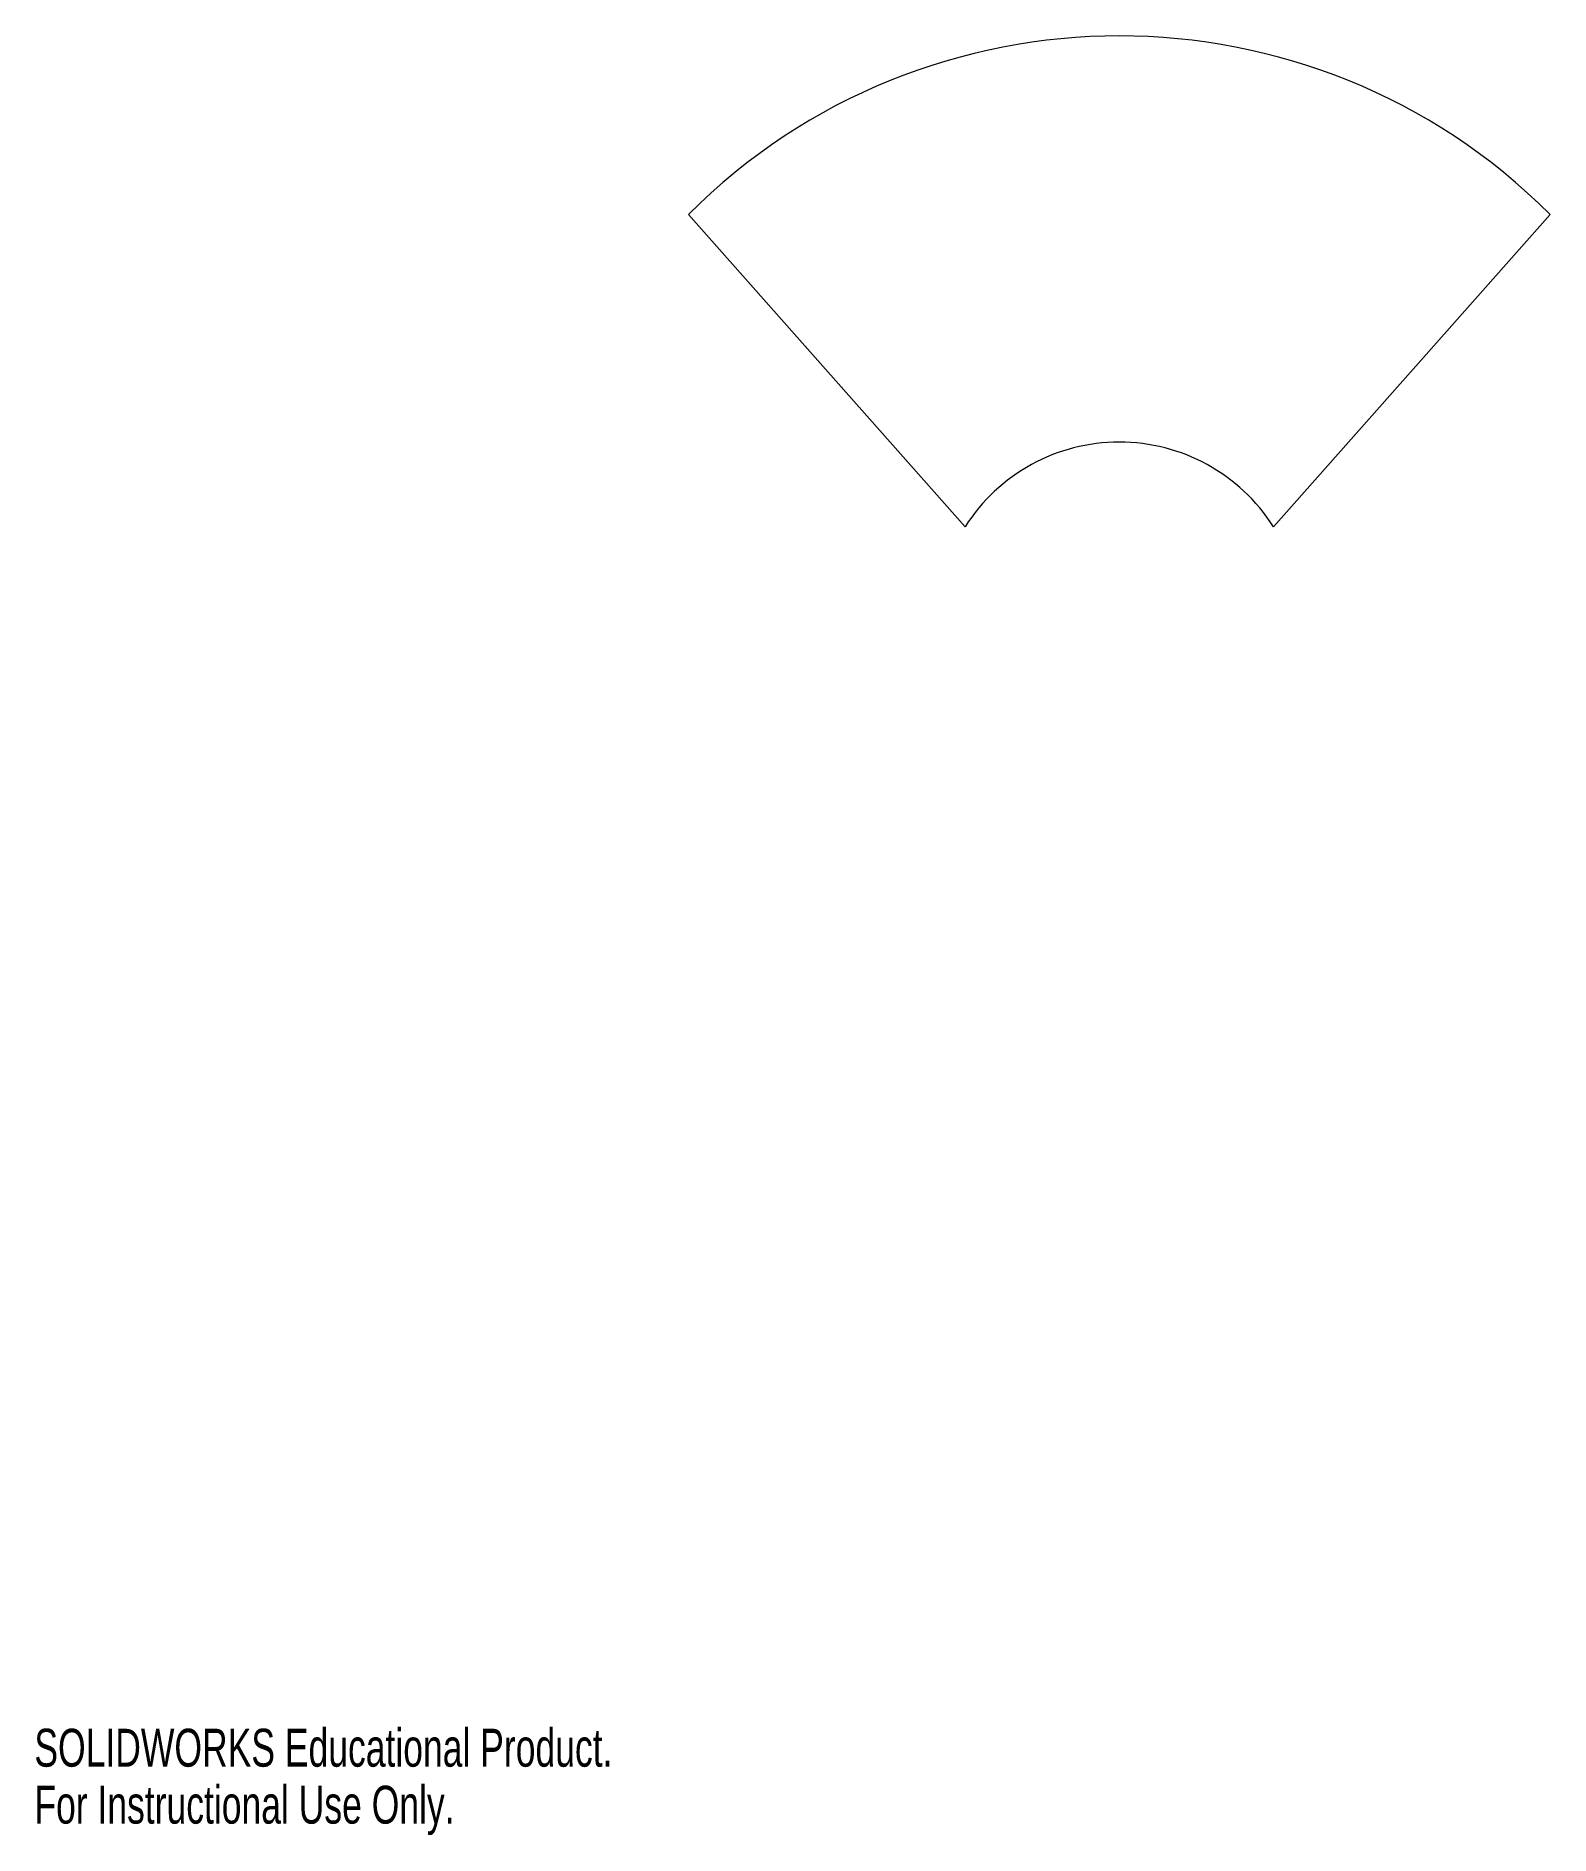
# Model space of a CAD drawing. Header units: millimetres. Extents: x 0 to 149, y 0 to 177.
import ezdxf

# ---------------------------------------------------------------- set-up
doc = ezdxf.new("R2010")
doc.units = ezdxf.units.MM
doc.styles.add('SLDTEXTSTYLE0', font='TXT', dxfattribs={"width": 0.7})

msp = doc.modelspace()

# ---------------------------------------------------------------- linework, layer by layer
at = {"color": 7, "linetype": 'Continuous', "lineweight": 18}
for p, q in [((64.43, 159.58), (91.67, 128.81)), ((149.29, 159.58), (122.04, 128.81))]:
    msp.add_line(p, q, dxfattribs=at)
for centre, radius, start, end in [((106.86, 117.15), 60, 45, 135), ((106.86, 119.15), 18, 32.4778, 147.5222)]:
    msp.add_arc(centre, radius, start, end, dxfattribs=at)

# ---------------------------------------------------------------- texts
at = {"color": 7, "linetype": 'Continuous', "char_height": 3.7351, "attachment_point": 1, "style": 'SLDTEXTSTYLE0'}
for s, insert in [('SOLIDWORKS Educational Product.', (0, 10.42)), ('For Instructional Use Only.', (0, 4.81))]:
    msp.add_mtext(s, dxfattribs=dict(at, insert=insert))

doc.saveas('drawing.dxf')
